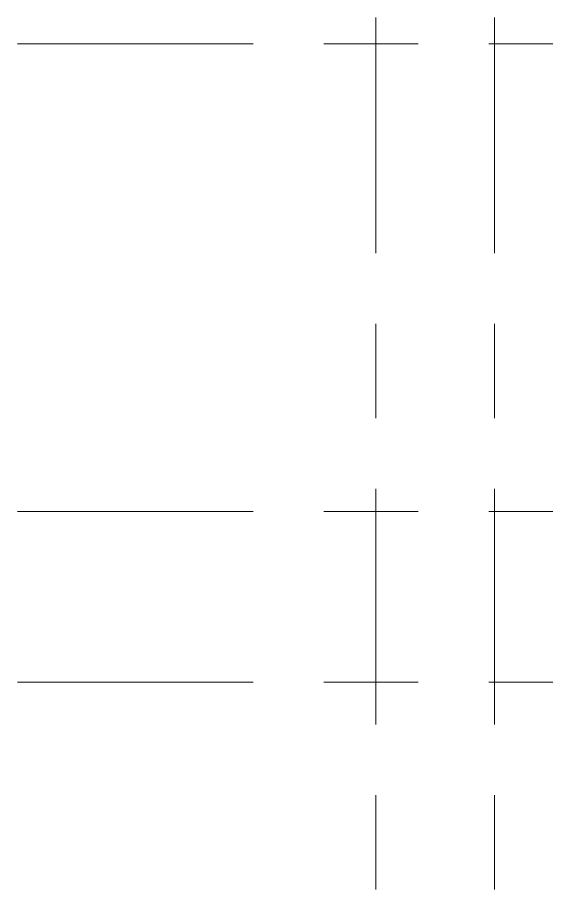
# Model space of a CAD drawing. Header units: millimetres. Extents: x -3817 to 677485, y -22715 to 103890.
# Drawn here: x 372530 to 376093, y 17522 to 23396 of the extents above; entities that cross this region are included whole.
import ezdxf

# ---------------------------------------------------------------- set-up
doc = ezdxf.new("R2010")
doc.units = ezdxf.units.MM
doc.layers.add('PDF _Геометрия', color=7, linetype='Continuous', true_color=0x1d1d1d)

msp = doc.modelspace()

# ---------------------------------------------------------------- linework, layer by layer
at = {"layer": 'PDF _Геометрия', "color": 253, "lineweight": 9, "true_color": 0xaaaaaa}
for points in [[(374942.9, 21808.7), (374942.9, 23396.2)], [(375742.9, 21808.7), (375742.9, 23396.2)], [(372530, 23219), (374117.5, 23219)], [(374593.8, 23219), (375228.8, 23219)], [(375705, 23219), (377292.5, 23219)], [(374942.9, 20697.4), (374942.9, 21332.4)], [(375742.9, 20697.4), (375742.9, 21332.4)], [(374942.9, 18633.7), (374942.9, 20221.2)], [(375742.9, 18633.7), (375742.9, 20221.2)], [(372530, 20069), (374117.5, 20069)], [(374593.8, 20069), (375228.8, 20069)], [(375705, 20069), (377292.5, 20069)], [(372530, 18919), (374117.5, 18919)], [(374593.8, 18919), (375228.8, 18919)], [(375705, 18919), (377292.5, 18919)], [(374942.9, 17522.4), (374942.9, 18157.4)], [(375742.9, 17522.4), (375742.9, 18157.4)]]:
    msp.add_lwpolyline(points, dxfattribs=at)

doc.saveas('drawing.dxf')
